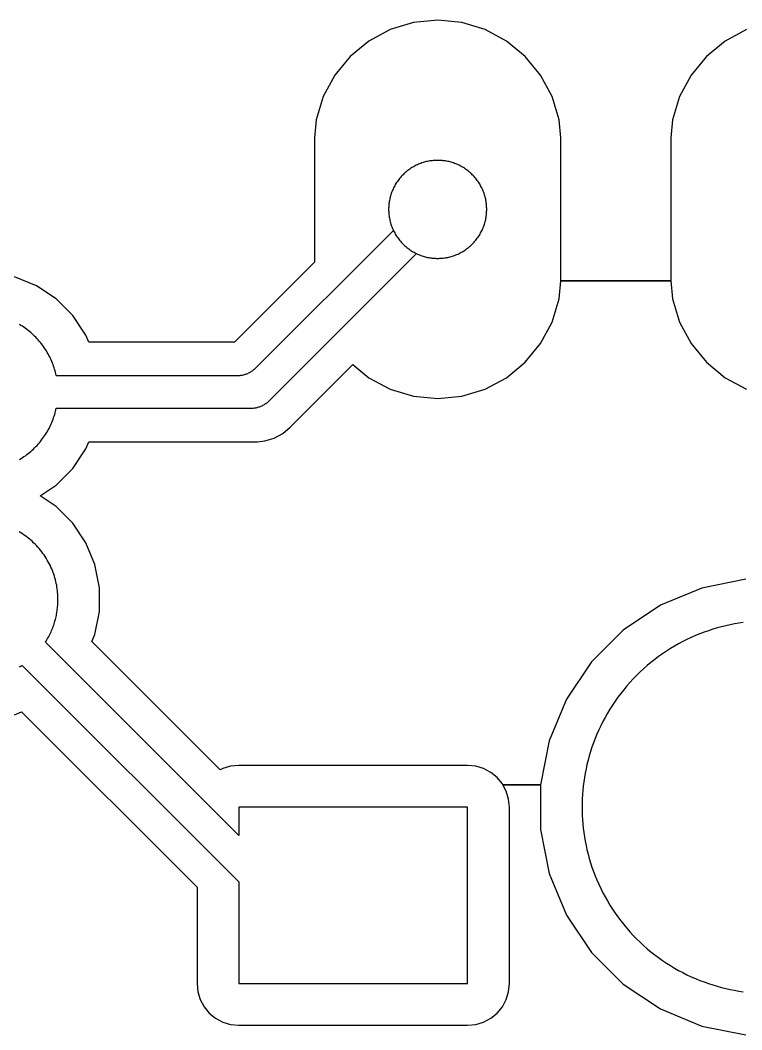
# Model space of a CAD drawing. Header units: millimetres. Extents: x 94211.7 to 94261.9, y -94261.9 to -94211.7.
# Drawn here: x 94225.36 to 94236.39, y -94245.02 to -94229.57 of the extents above; entities that cross this region are included whole.
import ezdxf

# ---------------------------------------------------------------- set-up
doc = ezdxf.new("R2010")
doc.units = ezdxf.units.MM
doc.layers.add('Copper Layer', color=30, linetype='Continuous', true_color=0xff7f00)
doc.layers.add('Drill holes', color=5, linetype='Continuous', true_color=0x0000ff)

msp = doc.modelspace()

# ---------------------------------------------------------------- linework, layer by layer
at = {"layer": 'Copper Layer'}
for points in [[(94231.372, -94229.609), (94231.017, -94229.717)], [(94231.742, -94229.573), (94231.372, -94229.609)], [(94232.112, -94229.609), (94231.742, -94229.573)], [(94232.467, -94229.717), (94232.112, -94229.609)], [(94231.017, -94229.717), (94230.69, -94229.892)], [(94232.794, -94229.892), (94232.467, -94229.717)], [(94236.467, -94229.717), (94236.14, -94229.892)], [(94230.69, -94229.892), (94230.403, -94230.128)], [(94233.081, -94230.128), (94232.794, -94229.892)], [(94236.14, -94229.892), (94235.853, -94230.128)], [(94230.403, -94230.128), (94230.167, -94230.415)], [(94233.317, -94230.415), (94233.081, -94230.128)], [(94235.853, -94230.128), (94235.617, -94230.415)], [(94230.167, -94230.415), (94229.992, -94230.742)], [(94233.492, -94230.742), (94233.317, -94230.415)], [(94235.617, -94230.415), (94235.442, -94230.742)], [(94229.992, -94230.742), (94229.884, -94231.098)], [(94233.6, -94231.098), (94233.492, -94230.742)], [(94235.442, -94230.742), (94235.334, -94231.098)], [(94229.884, -94231.098), (94229.857, -94231.375)], [(94233.627, -94231.375), (94233.6, -94231.098)], [(94235.334, -94231.098), (94235.307, -94231.375)], [(94229.857, -94231.375), (94229.857, -94233.277)], [(94233.627, -94233.56), (94233.627, -94231.375)], [(94235.307, -94231.375), (94235.307, -94233.56)], [(94228.961, -94234.892), (94231.064, -94232.788)], [(94229.168, -94235.392), (94231.417, -94233.143)], [(94229.857, -94233.277), (94228.633, -94234.501)], [(94225.604, -94233.635), (94225.27, -94233.497)], [(94225.905, -94233.836), (94225.604, -94233.635)], [(94233.6, -94233.837), (94233.627, -94233.56)], [(94233.627, -94233.56), (94235.307, -94233.56)], [(94235.307, -94233.56), (94233.627, -94233.56)], [(94235.307, -94233.56), (94235.334, -94233.837)], [(94226.16, -94234.091), (94225.905, -94233.836)], [(94233.492, -94234.192), (94233.6, -94233.837)], [(94235.334, -94233.837), (94235.442, -94234.192)], [(94226.361, -94234.392), (94226.16, -94234.091)], [(94225.908, -94235.009), (94225.903, -94234.985), (94225.897, -94234.961), (94225.89, -94234.937), (94225.883, -94234.913), (94225.876, -94234.889), (94225.868, -94234.865), (94225.859, -94234.842), (94225.85, -94234.818), (94225.84, -94234.794), (94225.83, -94234.771), (94225.819, -94234.747), (94225.808, -94234.724), (94225.796, -94234.701), (94225.784, -94234.678), (94225.771, -94234.655), (94225.757, -94234.633), (94225.743, -94234.611), (94225.729, -94234.589), (94225.714, -94234.567), (94225.698, -94234.546), (94225.682, -94234.524), (94225.666, -94234.504), (94225.649, -94234.483), (94225.631, -94234.463), (94225.613, -94234.444), (94225.595, -94234.424), (94225.576, -94234.406), (94225.557, -94234.387), (94225.538, -94234.369), (94225.518, -94234.352), (94225.497, -94234.334), (94225.477, -94234.318), (94225.456, -94234.302), (94225.434, -94234.286), (94225.413, -94234.271), (94225.391, -94234.256), (94225.369, -94234.242), (94225.346, -94234.229)], [(94233.317, -94234.519), (94233.492, -94234.192)], [(94235.442, -94234.192), (94235.617, -94234.519)], [(94226.406, -94234.501), (94226.361, -94234.392)], [(94228.633, -94234.501), (94226.406, -94234.501)], [(94233.081, -94234.806), (94233.317, -94234.519)], [(94235.617, -94234.519), (94235.853, -94234.806)], [(94228.678, -94235.009), (94228.692, -94235.009), (94228.705, -94235.008), (94228.719, -94235.007), (94228.732, -94235.005), (94228.746, -94235.003), (94228.759, -94235.001), (94228.773, -94234.998), (94228.786, -94234.994), (94228.799, -94234.99), (94228.812, -94234.986), (94228.825, -94234.981), (94228.837, -94234.976), (94228.85, -94234.97), (94228.862, -94234.964), (94228.874, -94234.958), (94228.886, -94234.951), (94228.897, -94234.944), (94228.909, -94234.936), (94228.92, -94234.928), (94228.93, -94234.919), (94228.941, -94234.911), (94228.951, -94234.901), (94228.961, -94234.892)], [(94229.512, -94235.772), (94230.444, -94234.84)], [(94230.444, -94234.84), (94230.69, -94235.042)], [(94232.794, -94235.042), (94233.081, -94234.806)], [(94235.853, -94234.806), (94236.14, -94235.042)], [(94225.908, -94235.009), (94228.678, -94235.009)], [(94230.69, -94235.042), (94231.017, -94235.217)], [(94232.467, -94235.217), (94232.794, -94235.042)], [(94236.14, -94235.042), (94236.467, -94235.217)], [(94231.017, -94235.217), (94231.372, -94235.325)], [(94231.372, -94235.325), (94231.742, -94235.361)], [(94231.742, -94235.361), (94232.112, -94235.325)], [(94232.112, -94235.325), (94232.467, -94235.217)], [(94225.348, -94236.293), (94225.37, -94236.279), (94225.393, -94236.265), (94225.415, -94236.25), (94225.436, -94236.235), (94225.458, -94236.219), (94225.479, -94236.203), (94225.499, -94236.186), (94225.52, -94236.169), (94225.54, -94236.151), (94225.559, -94236.133), (94225.578, -94236.115), (94225.597, -94236.096), (94225.615, -94236.077), (94225.633, -94236.057), (94225.651, -94236.037), (94225.668, -94236.016), (94225.684, -94235.995), (94225.7, -94235.974), (94225.716, -94235.953), (94225.731, -94235.931), (94225.745, -94235.909), (94225.759, -94235.887), (94225.773, -94235.864), (94225.785, -94235.841), (94225.798, -94235.818), (94225.81, -94235.795), (94225.821, -94235.772), (94225.832, -94235.748), (94225.842, -94235.725), (94225.852, -94235.701), (94225.861, -94235.677), (94225.869, -94235.653), (94225.877, -94235.629), (94225.885, -94235.605), (94225.892, -94235.581), (94225.898, -94235.557), (94225.904, -94235.533), (94225.909, -94235.509)], [(94225.909, -94235.509), (94228.885, -94235.509)], [(94228.885, -94235.509), (94228.899, -94235.509), (94228.912, -94235.508), (94228.926, -94235.507), (94228.939, -94235.505), (94228.953, -94235.503), (94228.966, -94235.501), (94228.98, -94235.498), (94228.993, -94235.494), (94229.006, -94235.49), (94229.019, -94235.486), (94229.032, -94235.481), (94229.044, -94235.476), (94229.057, -94235.47), (94229.069, -94235.464), (94229.081, -94235.458), (94229.093, -94235.451), (94229.104, -94235.444), (94229.116, -94235.436), (94229.127, -94235.428), (94229.137, -94235.419), (94229.148, -94235.411), (94229.158, -94235.401), (94229.168, -94235.392)], [(94229.372, -94235.896), (94229.488, -94235.801)], [(94229.488, -94235.801), (94229.512, -94235.772)], [(94229.097, -94236.01), (94229.24, -94235.967)], [(94229.24, -94235.967), (94229.372, -94235.896)], [(94226.16, -94236.431), (94226.361, -94236.13)], [(94226.361, -94236.13), (94226.406, -94236.021)], [(94226.406, -94236.021), (94228.911, -94236.021)], [(94228.911, -94236.021), (94228.948, -94236.025)], [(94228.948, -94236.025), (94228.985, -94236.021)], [(94228.985, -94236.021), (94229.097, -94236.01)], [(94225.905, -94236.686), (94226.16, -94236.431)], [(94225.662, -94236.849), (94225.905, -94236.686)], [(94225.905, -94237.011), (94225.662, -94236.849)], [(94226.16, -94237.266), (94225.905, -94237.011)], [(94226.361, -94237.567), (94226.16, -94237.266)], [(94225.742, -94239.089), (94225.754, -94239.07), (94225.766, -94239.05), (94225.777, -94239.031), (94225.788, -94239.011), (94225.799, -94238.991), (94225.809, -94238.971), (94225.819, -94238.95), (94225.829, -94238.93), (94225.838, -94238.909), (94225.846, -94238.889), (94225.854, -94238.868), (94225.862, -94238.848), (94225.87, -94238.827), (94225.877, -94238.806), (94225.883, -94238.785), (94225.889, -94238.764), (94225.895, -94238.743), (94225.9, -94238.723), (94225.905, -94238.702), (94225.91, -94238.681), (94225.914, -94238.66), (94225.918, -94238.639), (94225.924, -94238.598), (94225.929, -94238.557), (94225.932, -94238.516), (94225.934, -94238.476), (94225.935, -94238.436), (94225.935, -94238.409), (94225.934, -94238.383), (94225.932, -94238.355), (94225.93, -94238.328), (94225.927, -94238.301), (94225.924, -94238.273), (94225.92, -94238.246), (94225.915, -94238.218), (94225.909, -94238.19), (94225.903, -94238.162), (94225.896, -94238.134), (94225.889, -94238.106), (94225.88, -94238.078), (94225.871, -94238.05), (94225.861, -94238.022), (94225.851, -94237.994), (94225.839, -94237.967), (94225.827, -94237.939), (94225.815, -94237.912), (94225.801, -94237.885), (94225.787, -94237.858), (94225.772, -94237.832), (94225.756, -94237.805), (94225.739, -94237.779), (94225.722, -94237.754), (94225.704, -94237.729), (94225.686, -94237.704), (94225.667, -94237.68), (94225.647, -94237.656), (94225.626, -94237.633), (94225.605, -94237.61), (94225.584, -94237.588), (94225.561, -94237.566), (94225.538, -94237.545), (94225.515, -94237.524), (94225.491, -94237.504), (94225.467, -94237.485), (94225.442, -94237.467), (94225.417, -94237.449), (94225.392, -94237.432), (94225.366, -94237.415), (94225.34, -94237.399)], [(94226.499, -94237.901), (94226.361, -94237.567)], [(94226.57, -94238.255), (94226.499, -94237.901)], [(94236.457, -94238.126), (94235.783, -94238.26)], [(94226.57, -94238.617), (94226.57, -94238.255)], [(94235.783, -94238.26), (94235.149, -94238.523)], [(94235.149, -94238.523), (94234.578, -94238.904)], [(94226.499, -94238.971), (94226.57, -94238.617)], [(94236.413, -94238.787), (94236.347, -94238.797), (94236.281, -94238.809), (94236.215, -94238.822), (94236.149, -94238.836), (94236.082, -94238.853), (94236.016, -94238.871), (94235.949, -94238.891), (94235.883, -94238.913), (94235.817, -94238.936), (94235.751, -94238.961), (94235.685, -94238.988), (94235.62, -94239.017), (94235.555, -94239.047), (94235.491, -94239.079), (94235.427, -94239.113), (94235.364, -94239.149), (94235.302, -94239.187), (94235.24, -94239.226), (94235.18, -94239.266), (94235.12, -94239.309), (94235.061, -94239.353), (94235.004, -94239.398), (94234.947, -94239.446), (94234.892, -94239.494), (94234.838, -94239.544), (94234.785, -94239.596), (94234.733, -94239.649), (94234.683, -94239.703), (94234.635, -94239.758), (94234.587, -94239.815), (94234.542, -94239.872), (94234.498, -94239.931), (94234.455, -94239.991), (94234.415, -94240.052), (94234.375, -94240.113), (94234.338, -94240.175), (94234.302, -94240.238), (94234.268, -94240.302), (94234.236, -94240.366), (94234.206, -94240.431), (94234.177, -94240.496), (94234.15, -94240.562), (94234.125, -94240.628), (94234.102, -94240.694), (94234.08, -94240.76), (94234.06, -94240.827), (94234.042, -94240.893), (94234.025, -94240.96), (94234.011, -94241.026), (94233.998, -94241.092), (94233.986, -94241.159), (94233.976, -94241.224), (94233.968, -94241.29), (94233.962, -94241.355), (94233.956, -94241.42), (94233.953, -94241.484), (94233.951, -94241.548), (94233.95, -94241.611), (94233.951, -94241.674), (94233.953, -94241.738), (94233.956, -94241.802), (94233.962, -94241.867), (94233.968, -94241.932), (94233.976, -94241.998), (94233.986, -94242.064), (94233.998, -94242.13), (94234.011, -94242.196), (94234.025, -94242.262), (94234.042, -94242.329), (94234.06, -94242.395), (94234.08, -94242.462), (94234.102, -94242.528), (94234.125, -94242.594), (94234.15, -94242.66), (94234.177, -94242.726), (94234.206, -94242.791), (94234.236, -94242.856), (94234.268, -94242.92), (94234.302, -94242.984), (94234.338, -94243.047), (94234.375, -94243.109), (94234.415, -94243.171), (94234.455, -94243.231), (94234.498, -94243.291), (94234.542, -94243.35), (94234.587, -94243.407), (94234.635, -94243.464), (94234.683, -94243.519), (94234.733, -94243.573), (94234.785, -94243.626), (94234.838, -94243.678), (94234.892, -94243.728), (94234.947, -94243.777), (94235.004, -94243.824), (94235.061, -94243.869), (94235.12, -94243.913), (94235.18, -94243.956), (94235.24, -94243.997), (94235.302, -94244.036), (94235.364, -94244.073), (94235.427, -94244.109), (94235.491, -94244.143), (94235.555, -94244.175), (94235.62, -94244.205), (94235.685, -94244.234), (94235.751, -94244.261), (94235.817, -94244.286), (94235.883, -94244.31), (94235.949, -94244.331), (94236.016, -94244.351), (94236.082, -94244.369), (94236.149, -94244.386), (94236.215, -94244.4), (94236.281, -94244.413), (94236.347, -94244.425), (94236.413, -94244.435)], [(94234.578, -94238.904), (94234.093, -94239.39)], [(94226.454, -94239.08), (94226.499, -94238.971)], [(94225.388, -94239.443), (94228.7, -94242.754), (94228.7, -94244.311), (94232.2, -94244.311), (94232.2, -94241.611), (94228.7, -94241.611), (94228.7, -94242.047), (94225.742, -94239.089)], [(94228.416, -94241.043), (94226.454, -94239.08)], [(94225.349, -94239.467), (94225.369, -94239.455), (94225.388, -94239.443)], [(94234.093, -94239.39), (94233.712, -94239.96)], [(94233.712, -94239.96), (94233.449, -94240.595)], [(94225.27, -94240.201), (94225.379, -94240.155)], [(94225.379, -94240.155), (94228.062, -94242.838)], [(94233.449, -94240.595), (94233.315, -94241.268)], [(94228.456, -94241.022), (94228.416, -94241.043)], [(94228.576, -94240.985), (94228.456, -94241.022)], [(94228.7, -94240.973), (94228.576, -94240.985)], [(94232.2, -94240.973), (94228.7, -94240.973)], [(94232.324, -94240.985), (94232.2, -94240.973)], [(94232.444, -94241.022), (94232.324, -94240.985)], [(94232.554, -94241.08), (94232.444, -94241.022)], [(94232.651, -94241.16), (94232.554, -94241.08)], [(94232.731, -94241.257), (94232.651, -94241.16)], [(94232.737, -94241.268), (94232.731, -94241.257)], [(94232.789, -94241.367), (94232.737, -94241.268)], [(94232.737, -94241.268), (94233.315, -94241.268)], [(94233.315, -94241.268), (94232.737, -94241.268)], [(94232.826, -94241.487), (94232.789, -94241.367)], [(94233.315, -94241.268), (94233.315, -94241.954)], [(94232.838, -94241.611), (94232.826, -94241.487)], [(94232.838, -94244.311), (94232.838, -94241.611)], [(94233.315, -94241.954), (94233.449, -94242.628)], [(94233.449, -94242.628), (94233.712, -94243.262)], [(94228.062, -94242.838), (94228.062, -94244.311)], [(94233.712, -94243.262), (94234.093, -94243.833)], [(94234.093, -94243.833), (94234.578, -94244.318)], [(94228.062, -94244.311), (94228.074, -94244.436)], [(94232.826, -94244.436), (94232.838, -94244.311)], [(94234.578, -94244.318), (94235.149, -94244.699)], [(94228.074, -94244.436), (94228.11, -94244.555)], [(94232.789, -94244.555), (94232.826, -94244.436)], [(94228.11, -94244.555), (94228.169, -94244.666)], [(94232.731, -94244.666), (94232.789, -94244.555)], [(94228.169, -94244.666), (94228.249, -94244.762)], [(94228.249, -94244.762), (94228.345, -94244.842)], [(94232.554, -94244.842), (94232.651, -94244.762)], [(94232.651, -94244.762), (94232.731, -94244.666)], [(94235.149, -94244.699), (94235.783, -94244.962)], [(94228.345, -94244.842), (94228.456, -94244.901)], [(94228.456, -94244.901), (94228.576, -94244.937)], [(94228.576, -94244.937), (94228.7, -94244.949)], [(94232.2, -94244.949), (94232.324, -94244.937)], [(94232.324, -94244.937), (94232.444, -94244.901)], [(94232.444, -94244.901), (94232.554, -94244.842)], [(94228.7, -94244.949), (94232.2, -94244.949)], [(94235.783, -94244.962), (94236.457, -94245.096)]]:
    msp.add_lwpolyline(points, dxfattribs=at)
at = {"layer": 'Drill holes'}
msp.add_lwpolyline([(94232.492, -94232.467), (94232.492, -94232.45), (94232.491, -94232.434), (94232.49, -94232.417), (94232.489, -94232.4), (94232.487, -94232.383), (94232.485, -94232.365), (94232.482, -94232.348), (94232.479, -94232.331), (94232.476, -94232.313), (94232.472, -94232.296), (94232.468, -94232.278), (94232.463, -94232.261), (94232.458, -94232.243), (94232.452, -94232.226), (94232.446, -94232.208), (94232.439, -94232.191), (94232.432, -94232.174), (94232.425, -94232.157), (94232.417, -94232.14), (94232.408, -94232.123), (94232.399, -94232.106), (94232.39, -94232.089), (94232.38, -94232.073), (94232.37, -94232.057), (94232.359, -94232.041), (94232.348, -94232.025), (94232.336, -94232.01), (94232.324, -94231.994), (94232.312, -94231.98), (94232.299, -94231.965), (94232.286, -94231.951), (94232.272, -94231.937), (94232.258, -94231.923), (94232.244, -94231.91), (94232.23, -94231.897), (94232.215, -94231.885), (94232.2, -94231.873), (94232.184, -94231.861), (94232.168, -94231.85), (94232.152, -94231.839), (94232.136, -94231.829), (94232.12, -94231.819), (94232.103, -94231.81), (94232.086, -94231.801), (94232.07, -94231.792), (94232.053, -94231.784), (94232.035, -94231.777), (94232.018, -94231.77), (94232.001, -94231.763), (94231.983, -94231.757), (94231.966, -94231.751), (94231.948, -94231.746), (94231.931, -94231.741), (94231.913, -94231.737), (94231.896, -94231.733), (94231.878, -94231.73), (94231.861, -94231.727), (94231.844, -94231.724), (94231.827, -94231.722), (94231.809, -94231.72), (94231.792, -94231.719), (94231.775, -94231.718), (94231.759, -94231.717), (94231.742, -94231.717), (94231.725, -94231.717), (94231.709, -94231.718), (94231.692, -94231.719), (94231.675, -94231.72), (94231.657, -94231.722), (94231.64, -94231.724), (94231.623, -94231.727), (94231.606, -94231.73), (94231.588, -94231.733), (94231.571, -94231.737), (94231.553, -94231.741), (94231.536, -94231.746), (94231.518, -94231.751), (94231.501, -94231.757), (94231.483, -94231.763), (94231.466, -94231.77), (94231.449, -94231.777), (94231.431, -94231.784), (94231.414, -94231.792), (94231.398, -94231.801), (94231.381, -94231.81), (94231.364, -94231.819), (94231.348, -94231.829), (94231.332, -94231.839), (94231.316, -94231.85), (94231.3, -94231.861), (94231.284, -94231.873), (94231.269, -94231.885), (94231.254, -94231.897), (94231.24, -94231.91), (94231.226, -94231.923), (94231.212, -94231.937), (94231.198, -94231.951), (94231.185, -94231.965), (94231.172, -94231.98), (94231.16, -94231.994), (94231.148, -94232.01), (94231.136, -94232.025), (94231.125, -94232.041), (94231.114, -94232.057), (94231.104, -94232.073), (94231.094, -94232.089), (94231.085, -94232.106), (94231.076, -94232.123), (94231.067, -94232.14), (94231.059, -94232.157), (94231.052, -94232.174), (94231.045, -94232.191), (94231.038, -94232.208), (94231.032, -94232.226), (94231.026, -94232.243), (94231.021, -94232.261), (94231.016, -94232.278), (94231.012, -94232.296), (94231.008, -94232.313), (94231.005, -94232.331), (94231.002, -94232.348), (94230.999, -94232.365), (94230.997, -94232.383), (94230.995, -94232.4), (94230.994, -94232.417), (94230.993, -94232.434), (94230.992, -94232.45), (94230.992, -94232.467), (94230.992, -94232.484), (94230.993, -94232.501), (94230.994, -94232.517), (94230.995, -94232.535), (94230.997, -94232.552), (94230.999, -94232.569), (94231.002, -94232.586), (94231.005, -94232.604), (94231.008, -94232.621), (94231.012, -94232.638), (94231.016, -94232.656), (94231.021, -94232.673), (94231.026, -94232.691), (94231.032, -94232.708), (94231.038, -94232.726), (94231.045, -94232.743), (94231.052, -94232.76), (94231.059, -94232.778), (94231.067, -94232.795), (94231.076, -94232.812), (94231.085, -94232.828), (94231.094, -94232.845), (94231.104, -94232.861), (94231.114, -94232.878), (94231.125, -94232.893), (94231.136, -94232.909), (94231.148, -94232.925), (94231.16, -94232.94), (94231.172, -94232.955), (94231.185, -94232.969), (94231.198, -94232.984), (94231.212, -94232.997), (94231.226, -94233.011), (94231.24, -94233.024), (94231.254, -94233.037), (94231.269, -94233.049), (94231.284, -94233.061), (94231.3, -94233.073), (94231.316, -94233.084), (94231.332, -94233.095), (94231.348, -94233.105), (94231.364, -94233.115), (94231.381, -94233.124), (94231.398, -94233.133), (94231.414, -94233.142), (94231.431, -94233.15), (94231.449, -94233.157), (94231.466, -94233.164), (94231.483, -94233.171), (94231.501, -94233.177), (94231.518, -94233.183), (94231.536, -94233.188), (94231.553, -94233.193), (94231.571, -94233.197), (94231.588, -94233.201), (94231.606, -94233.205), (94231.623, -94233.208), (94231.64, -94233.21), (94231.657, -94233.212), (94231.675, -94233.214), (94231.692, -94233.215), (94231.709, -94233.216), (94231.725, -94233.217), (94231.742, -94233.217), (94231.759, -94233.217), (94231.775, -94233.216), (94231.792, -94233.215), (94231.809, -94233.214), (94231.827, -94233.212), (94231.844, -94233.21), (94231.861, -94233.208), (94231.878, -94233.205), (94231.896, -94233.201), (94231.913, -94233.197), (94231.931, -94233.193), (94231.948, -94233.188), (94231.966, -94233.183), (94231.983, -94233.177), (94232.001, -94233.171), (94232.018, -94233.164), (94232.035, -94233.157), (94232.053, -94233.15), (94232.07, -94233.142), (94232.086, -94233.133), (94232.103, -94233.124), (94232.12, -94233.115), (94232.136, -94233.105), (94232.152, -94233.095), (94232.168, -94233.084), (94232.184, -94233.073), (94232.2, -94233.061), (94232.215, -94233.049), (94232.23, -94233.037), (94232.244, -94233.024), (94232.258, -94233.011), (94232.272, -94232.997), (94232.286, -94232.984), (94232.299, -94232.969), (94232.312, -94232.955), (94232.324, -94232.94), (94232.336, -94232.925), (94232.348, -94232.909), (94232.359, -94232.893), (94232.37, -94232.878), (94232.38, -94232.861), (94232.39, -94232.845), (94232.399, -94232.828), (94232.408, -94232.812), (94232.417, -94232.795), (94232.425, -94232.778), (94232.432, -94232.76), (94232.439, -94232.743), (94232.446, -94232.726), (94232.452, -94232.708), (94232.458, -94232.691), (94232.463, -94232.673), (94232.468, -94232.656), (94232.472, -94232.638), (94232.476, -94232.621), (94232.479, -94232.604), (94232.482, -94232.586), (94232.485, -94232.569), (94232.487, -94232.552), (94232.489, -94232.535), (94232.49, -94232.517), (94232.491, -94232.501), (94232.492, -94232.484)], close=True, dxfattribs=at)

doc.saveas('drawing.dxf')
